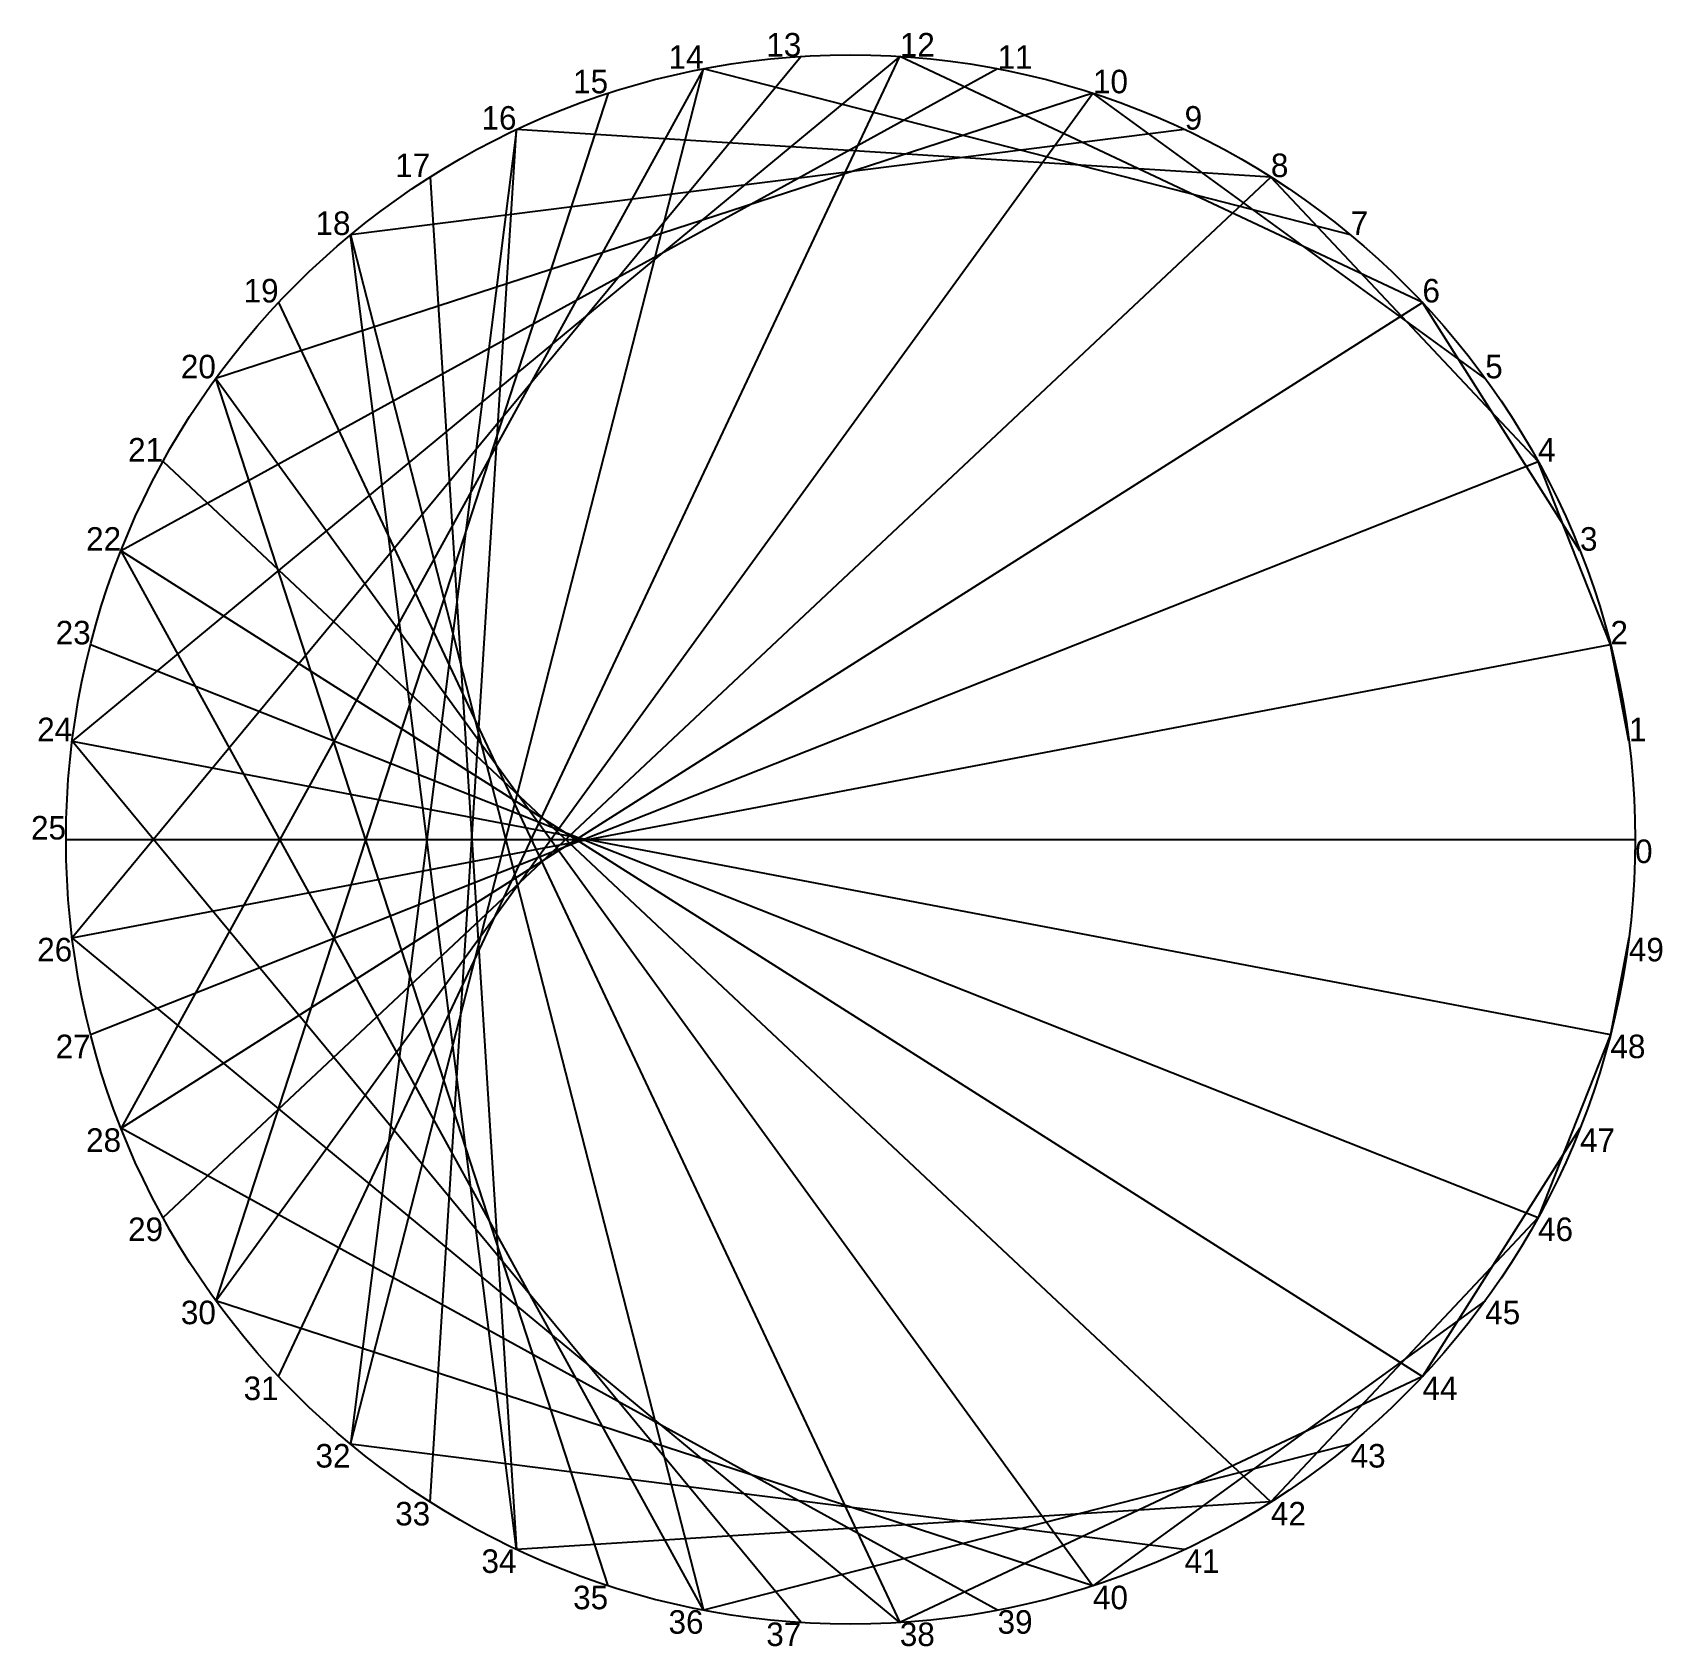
# Model space of a CAD drawing. Header units: metres. Extents: x -104 to 103, y -103 to 103.
import ezdxf
from ezdxf.enums import TextEntityAlignment as Align

# ---------------------------------------------------------------- set-up
doc = ezdxf.new("R2010")
doc.units = ezdxf.units.M

msp = doc.modelspace()

# ---------------------------------------------------------------- linework, layer by layer
for p, q in [((6.28, 99.8), (-99.21, 12.53)), ((-6.28, 99.8), (-99.21, -12.53)), ((-72.9, -68.45), (6.28, 99.8)), ((72.9, 68.45), (6.28, 99.8)), ((18.74, 98.23), (-92.98, 36.81)), ((-18.74, 98.23), (-92.98, -36.81)), ((-63.74, -77.05), (-18.74, 98.23)), ((63.74, 77.05), (-18.74, 98.23)), ((30.9, 95.11), (-80.9, 58.78)), ((-30.9, 95.11), (-80.9, -58.78)), ((-80.9, -58.78), (30.9, 95.11)), ((80.9, 58.78), (30.9, 95.11)), ((42.58, 90.48), (-63.74, 77.05)), ((-42.58, 90.48), (-63.74, -77.05)), ((-53.58, -84.43), (-42.58, 90.48)), ((53.58, 84.43), (-42.58, 90.48)), ((-87.63, -48.18), (53.58, 84.43)), ((-53.58, 84.43), (-42.58, -90.48)), ((87.63, 48.18), (53.58, 84.43)), ((-63.74, 77.05), (-18.74, -98.23)), ((-42.58, -90.48), (-63.74, 77.05)), ((-92.98, -36.81), (72.9, 68.45)), ((-72.9, 68.45), (6.28, -99.8)), ((92.98, 36.81), (72.9, 68.45)), ((-80.9, 58.78), (30.9, -95.11)), ((-30.9, -95.11), (-80.9, 58.78)), ((-96.86, -24.87), (87.63, 48.18)), ((-87.63, 48.18), (53.58, -84.43)), ((96.86, 24.87), (87.63, 48.18)), ((-92.98, 36.81), (72.9, -68.45)), ((-18.74, -98.23), (-92.98, 36.81)), ((-99.21, -12.53), (96.86, 24.87)), ((-96.86, 24.87), (87.63, -48.18)), ((99.21, 12.53), (96.86, 24.87)), ((-99.21, 12.53), (96.86, -24.87)), ((-6.28, -99.8), (-99.21, 12.53)), ((-100, 0), (100, 0)), ((100, 0), (100, 0)), ((6.28, -99.8), (-99.21, -12.53)), ((99.21, -12.53), (96.86, -24.87)), ((96.86, -24.87), (87.63, -48.18)), ((18.74, -98.23), (-92.98, -36.81)), ((92.98, -36.81), (72.9, -68.45)), ((87.63, -48.18), (53.58, -84.43)), ((30.9, -95.11), (-80.9, -58.78)), ((80.9, -58.78), (30.9, -95.11)), ((72.9, -68.45), (6.28, -99.8)), ((42.58, -90.48), (-63.74, -77.05)), ((63.74, -77.05), (-18.74, -98.23)), ((53.58, -84.43), (-42.58, -90.48))]:
    msp.add_line(p, q)
msp.add_circle((0, 0), 100)

# ---------------------------------------------------------------- texts
for s, p in [('13', (-6.28, 99.8)), ('14', (-18.74, 98.23)), ('15', (-30.9, 95.11)), ('16', (-42.58, 90.48)), ('17', (-53.58, 84.43)), ('18', (-63.74, 77.05)), ('19', (-72.9, 68.45)), ('20', (-80.9, 58.78)), ('21', (-87.63, 48.18)), ('22', (-92.98, 36.81)), ('23', (-96.86, 24.87)), ('24', (-99.21, 12.53)), ('25', (-100, 0))]:
    msp.add_text(s, height=3).set_placement(p, align=Align.RIGHT)
for s, p in [('12', (6.28, 99.8)), ('11', (18.74, 98.23)), ('10', (30.9, 95.11)), ('9', (42.58, 90.48)), ('8', (53.58, 84.43)), ('7', (63.74, 77.05)), ('6', (72.9, 68.45)), ('5', (80.9, 58.78)), ('4', (87.63, 48.18)), ('3', (92.98, 36.81)), ('2', (96.86, 24.87)), ('1', (99.21, 12.53))]:
    msp.add_text(s, height=3).set_placement(p)
for s, p in [('0', (100, 0)), ('49', (99.21, -12.53)), ('48', (96.86, -24.87)), ('47', (92.98, -36.81)), ('46', (87.63, -48.18)), ('45', (80.9, -58.78)), ('44', (72.9, -68.45)), ('43', (63.74, -77.05)), ('42', (53.58, -84.43)), ('41', (42.58, -90.48)), ('40', (30.9, -95.11)), ('39', (18.74, -98.23)), ('38', (6.28, -99.8))]:
    msp.add_text(s, height=3).set_placement(p, align=Align.TOP_LEFT)
for s, p in [('26', (-99.21, -12.53)), ('27', (-96.86, -24.87)), ('28', (-92.98, -36.81)), ('29', (-87.63, -48.18)), ('30', (-80.9, -58.78)), ('31', (-72.9, -68.45)), ('32', (-63.74, -77.05)), ('33', (-53.58, -84.43)), ('34', (-42.58, -90.48)), ('35', (-30.9, -95.11)), ('36', (-18.74, -98.23)), ('37', (-6.28, -99.8))]:
    msp.add_text(s, height=3).set_placement(p, align=Align.TOP_RIGHT)

doc.saveas('drawing.dxf')
